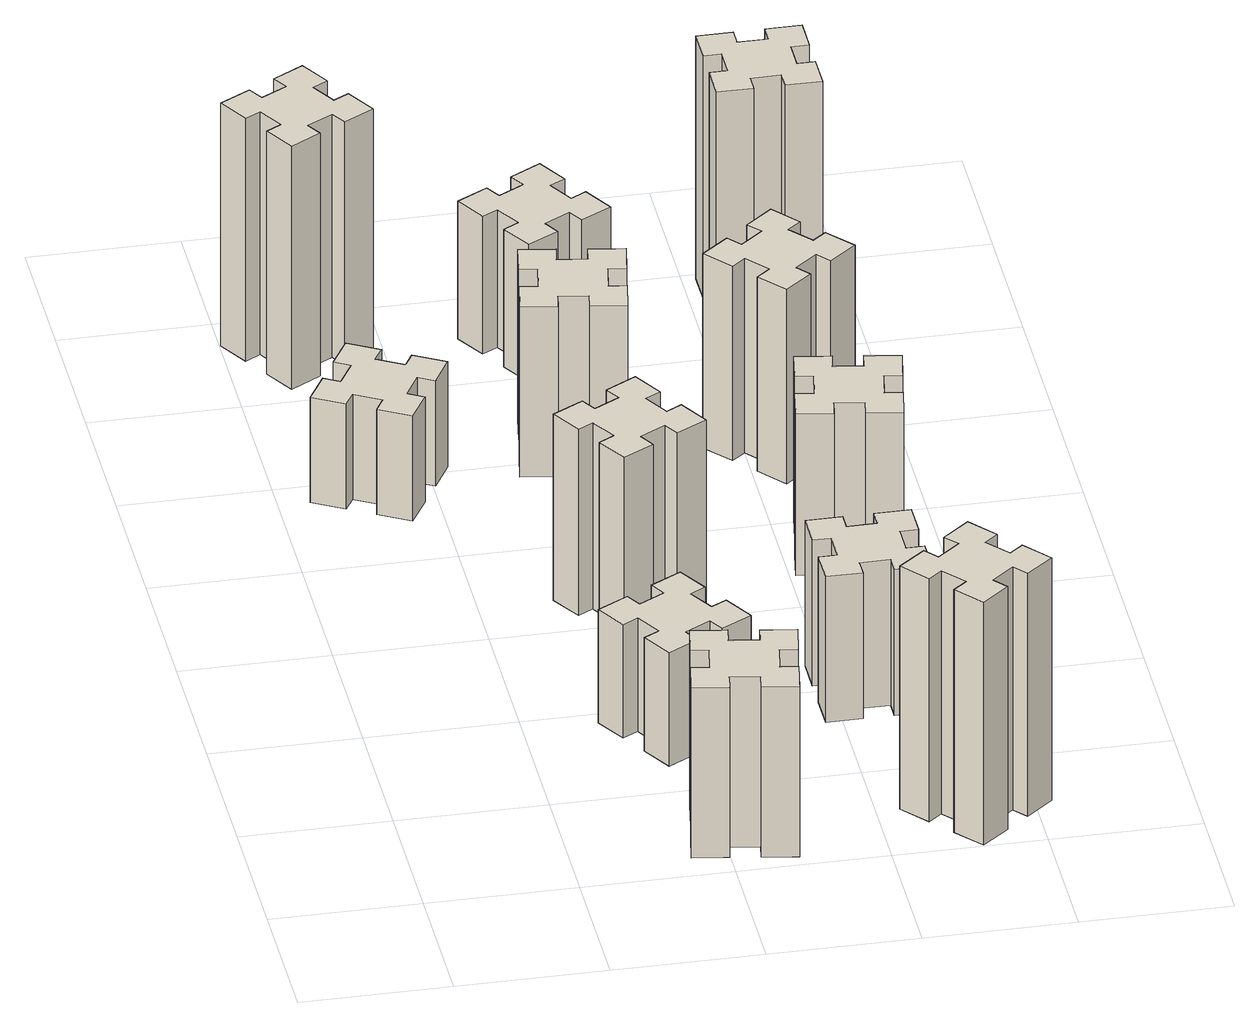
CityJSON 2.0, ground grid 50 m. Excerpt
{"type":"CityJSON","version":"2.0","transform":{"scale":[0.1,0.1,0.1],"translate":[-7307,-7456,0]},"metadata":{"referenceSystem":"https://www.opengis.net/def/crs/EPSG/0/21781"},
"CityObjects":{
"building1":{"type":"Building","attributes":{"class":"1000","function":"1000","usage":"1000","yearOfConstruction":2016,"roofType":"1000","measuredHeight":39,"storeysAboveGround":30,"storeysBelowGround":0},"geometry":[{"type":"Solid","lod":"1","boundaries":[[[[0,1,2,3,4,5,6,7,8,9,10,11,12,13,14,15,16,17,18,19]],[[17,16,20,21]],[[16,15,22,20]],[[15,14,23,22]],[[14,13,24,23]],[[13,12,25,24]],[[12,11,26,25]],[[11,10,27,26]],[[10,9,28,27]],[[9,8,29,28]],[[8,7,30,29]],[[7,6,31,30]],[[6,5,32,31]],[[5,4,33,32]],[[4,3,34,33]],[[3,2,35,34]],[[2,1,36,35]],[[1,0,37,36]],[[0,19,38,37]],[[19,18,39,38]],[[18,17,21,39]],[[24,25,26,27,28,29,30,31,32,33,34,35,36,37,38,39,21,20,22,23]]]]}]},
"building2":{"type":"Building","attributes":{"class":"1000","function":"1000","usage":"1000","yearOfConstruction":2016,"roofType":"1000","measuredHeight":63,"storeysAboveGround":30,"storeysBelowGround":0},"geometry":[{"type":"Solid","lod":"1","boundaries":[[[[40,41,42,43,44,45,46,47,48,49,50,51,52,53,54,55,56,57,58,59]],[[57,56,60,61]],[[56,55,62,60]],[[55,54,63,62]],[[54,53,64,63]],[[53,52,65,64]],[[52,51,66,65]],[[51,50,67,66]],[[50,49,68,67]],[[49,48,69,68]],[[48,47,70,69]],[[47,46,71,70]],[[46,45,72,71]],[[45,44,73,72]],[[44,43,74,73]],[[43,42,75,74]],[[42,41,76,75]],[[41,40,77,76]],[[40,59,78,77]],[[59,58,79,78]],[[58,57,61,79]],[[64,65,66,67,68,69,70,71,72,73,74,75,76,77,78,79,61,60,62,63]]]]}]},
"building3":{"type":"Building","attributes":{"class":"1000","function":"1000","usage":"1000","yearOfConstruction":2016,"roofType":"1000","measuredHeight":90,"storeysAboveGround":30,"storeysBelowGround":0},"geometry":[{"type":"Solid","lod":"1","boundaries":[[[[80,81,82,83,84,85,86,87,88,89,90,91,92,93,94,95,96,97,98,99]],[[97,96,100,101]],[[96,95,102,100]],[[95,94,103,102]],[[94,93,104,103]],[[93,92,105,104]],[[92,91,106,105]],[[91,90,107,106]],[[90,89,108,107]],[[89,88,109,108]],[[88,87,110,109]],[[87,86,111,110]],[[86,85,112,111]],[[85,84,113,112]],[[84,83,114,113]],[[83,82,115,114]],[[82,81,116,115]],[[81,80,117,116]],[[80,99,118,117]],[[99,98,119,118]],[[98,97,101,119]],[[104,105,106,107,108,109,110,111,112,113,114,115,116,117,118,119,101,100,102,103]]]]}]},
"building4":{"type":"Building","attributes":{"class":"1000","function":"1000","usage":"1000","yearOfConstruction":2016,"roofType":"1000","measuredHeight":42,"storeysAboveGround":30,"storeysBelowGround":0},"geometry":[{"type":"Solid","lod":"1","boundaries":[[[[120,121,122,123,124,125,126,127,128,129,130,131,132,133,134,135,136,137,138,139]],[[137,136,140,141]],[[136,135,142,140]],[[135,134,143,142]],[[134,133,144,143]],[[133,132,145,144]],[[132,131,146,145]],[[131,130,147,146]],[[130,129,148,147]],[[129,128,149,148]],[[128,127,150,149]],[[127,126,151,150]],[[126,125,152,151]],[[125,124,153,152]],[[124,123,154,153]],[[123,122,155,154]],[[122,121,156,155]],[[121,120,157,156]],[[120,139,158,157]],[[139,138,159,158]],[[138,137,141,159]],[[144,145,146,147,148,149,150,151,152,153,154,155,156,157,158,159,141,140,142,143]]]]}]},
"building5":{"type":"Building","attributes":{"class":"1000","function":"1000","usage":"1000","yearOfConstruction":2016,"roofType":"1000","measuredHeight":69,"storeysAboveGround":30,"storeysBelowGround":0},"geometry":[{"type":"Solid","lod":"1","boundaries":[[[[160,161,162,163,164,165,166,167,168,169,170,171,172,173,174,175,176,177,178,179]],[[177,176,180,181]],[[176,175,182,180]],[[175,174,183,182]],[[174,173,184,183]],[[173,172,185,184]],[[172,171,186,185]],[[171,170,187,186]],[[170,169,188,187]],[[169,168,189,188]],[[168,167,190,189]],[[167,166,191,190]],[[166,165,192,191]],[[165,164,193,192]],[[164,163,194,193]],[[163,162,195,194]],[[162,161,196,195]],[[161,160,197,196]],[[160,179,198,197]],[[179,178,199,198]],[[178,177,181,199]],[[184,185,186,187,188,189,190,191,192,193,194,195,196,197,198,199,181,180,182,183]]]]}]},
"building6":{"type":"Building","attributes":{"class":"1000","function":"1000","usage":"1000","yearOfConstruction":2016,"roofType":"1000","measuredHeight":63,"storeysAboveGround":30,"storeysBelowGround":0},"geometry":[{"type":"Solid","lod":"1","boundaries":[[[[200,201,202,203,204,205,206,207,208,209,210,211,212,213,214,215,216,217,218,219]],[[217,216,220,221]],[[216,215,222,220]],[[215,214,223,222]],[[214,213,224,223]],[[213,212,225,224]],[[212,211,226,225]],[[211,210,227,226]],[[210,209,228,227]],[[209,208,229,228]],[[208,207,230,229]],[[207,206,231,230]],[[206,205,232,231]],[[205,204,233,232]],[[204,203,234,233]],[[203,202,235,234]],[[202,201,236,235]],[[201,200,237,236]],[[200,219,238,237]],[[219,218,239,238]],[[218,217,221,239]],[[224,225,226,227,228,229,230,231,232,233,234,235,236,237,238,239,221,220,222,223]]]]}]},
"building7":{"type":"Building","attributes":{"class":"1000","function":"1000","usage":"1000","yearOfConstruction":2016,"roofType":"1000","measuredHeight":90,"storeysAboveGround":30,"storeysBelowGround":0},"geometry":[{"type":"Solid","lod":"1","boundaries":[[[[240,241,242,243,244,245,246,247,248,249,250,251,252,253,254,255,256,257,258,259]],[[257,256,260,261]],[[256,255,262,260]],[[255,254,263,262]],[[254,253,264,263]],[[253,252,265,264]],[[252,251,266,265]],[[251,250,267,266]],[[250,249,268,267]],[[249,248,269,268]],[[248,247,270,269]],[[247,246,271,270]],[[246,245,272,271]],[[245,244,273,272]],[[244,243,274,273]],[[243,242,275,274]],[[242,241,276,275]],[[241,240,277,276]],[[240,259,278,277]],[[259,258,279,278]],[[258,257,261,279]],[[264,265,266,267,268,269,270,271,272,273,274,275,276,277,278,279,261,260,262,263]]]]}]},
"building8":{"type":"Building","attributes":{"class":"1000","function":"1000","usage":"1000","yearOfConstruction":2016,"roofType":"1000","measuredHeight":54,"storeysAboveGround":30,"storeysBelowGround":0},"geometry":[{"type":"Solid","lod":"1","boundaries":[[[[280,281,282,283,284,285,286,287,288,289,290,291,292,293,294,295,296,297,298,299]],[[297,296,300,301]],[[296,295,302,300]],[[295,294,303,302]],[[294,293,304,303]],[[293,292,305,304]],[[292,291,306,305]],[[291,290,307,306]],[[290,289,308,307]],[[289,288,309,308]],[[288,287,310,309]],[[287,286,311,310]],[[286,285,312,311]],[[285,284,313,312]],[[284,283,314,313]],[[283,282,315,314]],[[282,281,316,315]],[[281,280,317,316]],[[280,299,318,317]],[[299,298,319,318]],[[298,297,301,319]],[[304,305,306,307,308,309,310,311,312,313,314,315,316,317,318,319,301,300,302,303]]]]}]},
"building9":{"type":"Building","attributes":{"class":"1000","function":"1000","usage":"1000","yearOfConstruction":2016,"roofType":"1000","measuredHeight":51,"storeysAboveGround":30,"storeysBelowGround":0},"geometry":[{"type":"Solid","lod":"1","boundaries":[[[[320,321,322,323,324,325,326,327,328,329,330,331,332,333,334,335,336,337,338,339]],[[337,336,340,341]],[[336,335,342,340]],[[335,334,343,342]],[[334,333,344,343]],[[333,332,345,344]],[[332,331,346,345]],[[331,330,347,346]],[[330,329,348,347]],[[329,328,349,348]],[[328,327,350,349]],[[327,326,351,350]],[[326,325,352,351]],[[325,324,353,352]],[[324,323,354,353]],[[323,322,355,354]],[[322,321,356,355]],[[321,320,357,356]],[[320,339,358,357]],[[339,338,359,358]],[[338,337,341,359]],[[344,345,346,347,348,349,350,351,352,353,354,355,356,357,358,359,341,340,342,343]]]]}]},
"building10":{"type":"Building","attributes":{"class":"1000","function":"1000","usage":"1000","yearOfConstruction":2016,"roofType":"1000","measuredHeight":60,"storeysAboveGround":30,"storeysBelowGround":0},"geometry":[{"type":"Solid","lod":"1","boundaries":[[[[360,361,362,363,364,365,366,367,368,369,370,371,372,373,374,375,376,377,378,379]],[[377,376,380,381]],[[376,375,382,380]],[[375,374,383,382]],[[374,373,384,383]],[[373,372,385,384]],[[372,371,386,385]],[[371,370,387,386]],[[370,369,388,387]],[[369,368,389,388]],[[368,367,390,389]],[[367,366,391,390]],[[366,365,392,391]],[[365,364,393,392]],[[364,363,394,393]],[[363,362,395,394]],[[362,361,396,395]],[[361,360,397,396]],[[360,379,398,397]],[[379,378,399,398]],[[378,377,381,399]],[[384,385,386,387,388,389,390,391,392,393,394,395,396,397,398,399,381,380,382,383]]]]}]},
"building11":{"type":"Building","attributes":{"class":"1000","function":"1000","usage":"1000","yearOfConstruction":2016,"roofType":"1000","measuredHeight":72,"storeysAboveGround":30,"storeysBelowGround":0},"geometry":[{"type":"Solid","lod":"1","boundaries":[[[[400,401,402,403,404,405,406,407,408,409,410,411,412,413,414,415,416,417,418,419]],[[417,416,420,421]],[[416,415,422,420]],[[415,414,423,422]],[[414,413,424,423]],[[413,412,425,424]],[[412,411,426,425]],[[411,410,427,426]],[[410,409,428,427]],[[409,408,429,428]],[[408,407,430,429]],[[407,406,431,430]],[[406,405,432,431]],[[405,404,433,432]],[[404,403,434,433]],[[403,402,435,434]],[[402,401,436,435]],[[401,400,437,436]],[[400,419,438,437]],[[419,418,439,438]],[[418,417,421,439]],[[424,425,426,427,428,429,430,431,432,433,434,435,436,437,438,439,421,420,422,423]]]]}]},
"building12":{"type":"Building","attributes":{"class":"1000","function":"1000","usage":"1000","yearOfConstruction":2016,"roofType":"1000","measuredHeight":90,"storeysAboveGround":30,"storeysBelowGround":0},"geometry":[{"type":"Solid","lod":"1","boundaries":[[[[440,441,442,443,444,445,446,447,448,449,450,451,452,453,454,455,456,457,458,459]],[[457,456,460,461]],[[456,455,462,460]],[[455,454,463,462]],[[454,453,464,463]],[[453,452,465,464]],[[452,451,466,465]],[[451,450,467,466]],[[450,449,468,467]],[[449,448,469,468]],[[448,447,470,469]],[[447,446,471,470]],[[446,445,472,471]],[[445,444,473,472]],[[444,443,474,473]],[[443,442,475,474]],[[442,441,476,475]],[[441,440,477,476]],[[440,459,478,477]],[[459,458,479,478]],[[458,457,461,479]],[[464,465,466,467,468,469,470,471,472,473,474,475,476,477,478,479,461,460,462,463]]]]}]}
},
"vertices":[
[406,2367,0],[456,2454,0],[508,2424,0],[568,2528,0],[464,2588,0],[434,2536,0],[347,2586,0],[377,2638,0],[273,2698,0],[213,2594,0],[265,2564,0],[215,2477,0],[163,2507,0],[103,2403,0],[207,2343,0],[237,2395,0],[324,2345,0],[294,2293,0],[398,2233,0],[458,2337,0],[324,2345,390],[294,2293,390],[237,2395,390],[207,2343,390],[103,2403,390],[163,2507,390],[215,2477,390],[265,2564,390],[213,2594,390],[273,2698,390],[377,2638,390],[347,2586,390],[434,2536,390],[464,2588,390],[568,2528,390],[508,2424,390],[456,2454,390],[406,2367,390],[458,2337,390],[398,2233,390],
[976,314,0],[958,215,0],[899,226,0],[878,107,0],[997,87,0],[1007,146,0],[1105,128,0],[1095,69,0],[1213,48,0],[1234,167,0],[1175,177,0],[1192,275,0],[1251,265,0],[1272,383,0],[1154,404,0],[1144,345,0],[1045,362,0],[1056,421,0],[937,442,0],[917,324,0],[1045,362,630],[1056,421,630],[1144,345,630],[1154,404,630],[1272,383,630],[1251,265,630],[1192,275,630],[1175,177,630],[1234,167,630],[1213,48,630],[1095,69,630],[1105,128,630],[1007,146,630],[997,87,630],[878,107,630],[899,226,630],[958,215,630],[976,314,630],[917,324,630],[937,442,630],
[224,3426,0],[137,3376,0],[107,3428,0],[3,3368,0],[63,3264,0],[115,3294,0],[165,3207,0],[113,3177,0],[173,3073,0],[277,3133,0],[247,3185,0],[334,3235,0],[364,3183,0],[468,3243,0],[408,3347,0],[356,3317,0],[306,3404,0],[358,3434,0],[298,3538,0],[194,3478,0],[306,3404,900],[358,3434,900],[356,3317,900],[408,3347,900],[468,3243,900],[364,3183,900],[334,3235,900],[247,3185,900],[277,3133,900],[173,3073,900],[113,3177,900],[165,3207,900],[115,3294,900],[63,3264,900],[3,3368,900],[107,3428,900],[137,3376,900],[224,3426,900],[194,3478,900],[298,3538,900],
[964,1006,0],[877,956,0],[847,1008,0],[743,948,0],[803,844,0],[855,874,0],[905,787,0],[853,757,0],[913,653,0],[1017,713,0],[987,765,0],[1074,815,0],[1104,763,0],[1208,823,0],[1148,927,0],[1096,897,0],[1046,984,0],[1098,1014,0],[1038,1118,0],[934,1058,0],[1046,984,420],[1098,1014,420],[1096,897,420],[1148,927,420],[1208,823,420],[1104,763,420],[1074,815,420],[987,765,420],[1017,713,420],[913,653,420],[853,757,420],[905,787,420],[855,874,420],[803,844,420],[743,948,420],[847,1008,420],[877,956,420],[964,1006,420],[934,1058,420],[1038,1118,420],
[855,1614,0],[905,1527,0],[853,1497,0],[913,1393,0],[1017,1453,0],[987,1505,0],[1074,1555,0],[1104,1503,0],[1208,1563,0],[1148,1667,0],[1096,1637,0],[1046,1724,0],[1098,1754,0],[1038,1858,0],[934,1798,0],[964,1746,0],[877,1696,0],[847,1748,0],[743,1688,0],[803,1584,0],[877,1696,690],[847,1748,690],[964,1746,690],[934,1798,690],[1038,1858,690],[1098,1754,690],[1046,1724,690],[1096,1637,690],[1148,1667,690],[1208,1563,690],[1104,1503,690],[1074,1555,690],[987,1505,690],[1017,1453,690],[913,1393,690],[853,1497,690],[905,1527,690],[855,1614,690],[803,1584,690],[743,1688,690],
[1044,2665,0],[945,2682,0],[956,2741,0],[837,2762,0],[817,2644,0],[876,2634,0],[858,2535,0],[799,2546,0],[778,2427,0],[897,2407,0],[907,2466,0],[1005,2448,0],[995,2389,0],[1113,2368,0],[1134,2487,0],[1075,2497,0],[1092,2595,0],[1151,2585,0],[1172,2703,0],[1054,2724,0],[1092,2595,630],[1151,2585,630],[1075,2497,630],[1134,2487,630],[1113,2368,630],[995,2389,630],[1005,2448,630],[907,2466,630],[897,2407,630],[778,2427,630],[799,2546,630],[858,2535,630],[876,2634,630],[817,2644,630],[837,2762,630],[956,2741,630],[945,2682,630],[1044,2665,630],[1054,2724,630],[1172,2703,630],
[1848,129,0],[1924,193,0],[1963,147,0],[2055,224,0],[1978,316,0],[1932,278,0],[1867,354,0],[1913,393,0],[1836,485,0],[1744,408,0],[1783,362,0],[1706,297,0],[1668,343,0],[1576,266,0],[1653,174,0],[1699,213,0],[1763,136,0],[1717,98,0],[1794,6,0],[1886,83,0],[1763,136,900],[1717,98,900],[1699,213,900],[1653,174,900],[1576,266,900],[1668,343,900],[1706,297,900],[1783,362,900],[1744,408,900],[1836,485,900],[1913,393,900],[1867,354,900],[1932,278,900],[1978,316,900],[2055,224,900],[1963,147,900],[1924,193,900],[1848,129,900],[1886,83,900],[1794,6,900],
[1565,875,0],[1665,875,0],[1665,815,0],[1785,815,0],[1785,935,0],[1725,935,0],[1725,1035,0],[1785,1035,0],[1785,1155,0],[1665,1155,0],[1665,1095,0],[1565,1095,0],[1565,1155,0],[1445,1155,0],[1445,1035,0],[1505,1035,0],[1505,935,0],[1445,935,0],[1445,815,0],[1565,815,0],[1505,935,540],[1445,935,540],[1505,1035,540],[1445,1035,540],[1445,1155,540],[1565,1155,540],[1565,1095,540],[1665,1095,540],[1665,1155,540],[1785,1155,540],[1785,1035,540],[1725,1035,540],[1725,935,540],[1785,935,540],[1785,815,540],[1665,815,540],[1665,875,540],[1565,875,540],[1565,815,540],[1445,815,540],
[1096,3217,0],[1046,3304,0],[1098,3334,0],[1038,3438,0],[934,3378,0],[964,3326,0],[877,3276,0],[847,3328,0],[743,3268,0],[803,3164,0],[855,3194,0],[905,3107,0],[853,3077,0],[913,2973,0],[1017,3033,0],[987,3085,0],[1074,3135,0],[1104,3083,0],[1208,3143,0],[1148,3247,0],[1074,3135,510],[1104,3083,510],[987,3085,510],[1017,3033,510],[913,2973,510],[853,3077,510],[905,3107,510],[855,3194,510],[803,3164,510],[743,3268,510],[847,3328,510],[877,3276,510],[964,3326,510],[934,3378,510],[1038,3438,510],[1098,3334,510],[1046,3304,510],[1096,3217,510],[1148,3247,510],[1208,3143,510],
[1647,1726,0],[1745,1708,0],[1735,1649,0],[1853,1628,0],[1874,1747,0],[1815,1757,0],[1832,1855,0],[1891,1845,0],[1912,1963,0],[1794,1984,0],[1784,1925,0],[1685,1942,0],[1696,2001,0],[1577,2022,0],[1557,1904,0],[1616,1894,0],[1598,1795,0],[1539,1806,0],[1518,1687,0],[1637,1667,0],[1598,1795,600],[1539,1806,600],[1616,1894,600],[1557,1904,600],[1577,2022,600],[1696,2001,600],[1685,1942,600],[1784,1925,600],[1794,1984,600],[1912,1963,600],[1891,1845,600],[1832,1855,600],[1815,1757,600],[1874,1747,600],[1853,1628,600],[1735,1649,600],[1745,1708,600],[1647,1726,600],[1637,1667,600],[1518,1687,600],
[1499,2433,0],[1563,2356,0],[1517,2318,0],[1594,2226,0],[1686,2303,0],[1648,2349,0],[1724,2413,0],[1763,2367,0],[1855,2444,0],[1778,2536,0],[1732,2498,0],[1667,2574,0],[1713,2613,0],[1636,2705,0],[1544,2628,0],[1583,2582,0],[1506,2517,0],[1468,2563,0],[1376,2486,0],[1453,2394,0],[1506,2517,720],[1468,2563,720],[1583,2582,720],[1544,2628,720],[1636,2705,720],[1713,2613,720],[1667,2574,720],[1732,2498,720],[1778,2536,720],[1855,2444,720],[1763,2367,720],[1724,2413,720],[1648,2349,720],[1686,2303,720],[1594,2226,720],[1517,2318,720],[1563,2356,720],[1499,2433,720],[1453,2394,720],[1376,2486,720],
[1665,3195,0],[1765,3195,0],[1765,3135,0],[1885,3135,0],[1885,3255,0],[1825,3255,0],[1825,3355,0],[1885,3355,0],[1885,3475,0],[1765,3475,0],[1765,3415,0],[1665,3415,0],[1665,3475,0],[1545,3475,0],[1545,3355,0],[1605,3355,0],[1605,3255,0],[1545,3255,0],[1545,3135,0],[1665,3135,0],[1605,3255,900],[1545,3255,900],[1605,3355,900],[1545,3355,900],[1545,3475,900],[1665,3475,900],[1665,3415,900],[1765,3415,900],[1765,3475,900],[1885,3475,900],[1885,3355,900],[1825,3355,900],[1825,3255,900],[1885,3255,900],[1885,3135,900],[1765,3135,900],[1765,3195,900],[1665,3195,900],[1665,3135,900],[1545,3135,900]
]}
